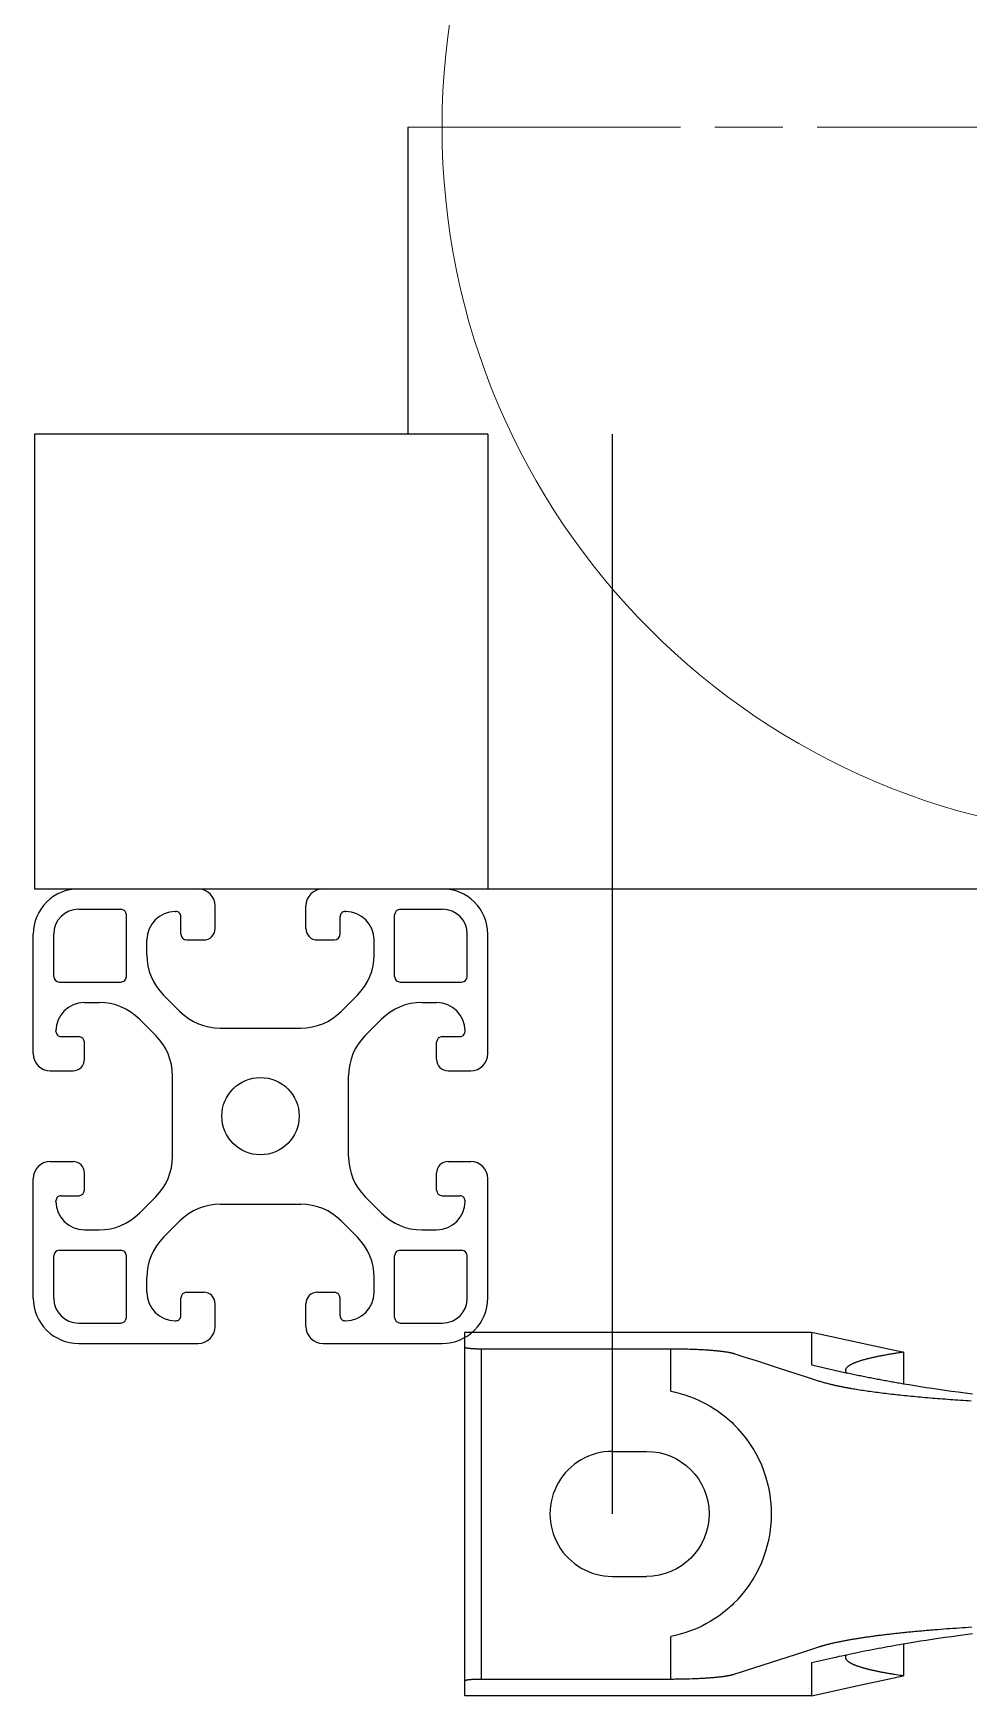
# Model space of a CAD drawing. Header units: millimetres. Extents: x 1269 to 5832, y 527 to 3540.
# Drawn here: x 2502.5 to 2584.8, y 2451.6 to 2597.8 of the extents above; entities that cross this region are included whole.
import ezdxf

# ---------------------------------------------------------------- set-up
doc = ezdxf.new("R2010")
doc.units = ezdxf.units.MM
doc.linetypes.add('ACAD_ISO08W100', pattern=[36, 24, -3, 6, -3])
doc.linetypes.add('phl_thick', pattern=[0])
for name, color, linetype in [('HIDDEN', 7, 'Continuous'), ('Osie', 7, 'ACAD_ISO08W100'), ('projection', 7, 'Continuous'), ('THICK', 7, 'Continuous')]:
    doc.layers.add(name, color=color, linetype=linetype)

msp = doc.modelspace()

# ---------------------------------------------------------------- linework, layer by layer
for p, q in [((2535.478, 2589.553), (2535.478, 2562.553)), ((2535.478, 2589.553), (2535.478, 2562.553)), ((2542.505, 2562.553), (2502.606, 2562.553)), ((2502.606, 2562.553), (2502.606, 2522.553)), ((2542.505, 2562.553), (2542.505, 2522.553)), ((2553.478, 2467.56), (2553.478, 2562.553)), ((2502.606, 2522.553), (2542.505, 2522.553)), ((2535.478, 2522.553), (2663.063, 2522.553))]:
    msp.add_line(p, q)
at = {"lineweight": 9}
msp.add_circle((2600.978, 2589.553), 62.5, dxfattribs=at)
at = {"layer": 'HIDDEN'}
for points in [[(2540.478, 2482.235), (2540.478, 2482.908), (2540.478, 2483.245), (2540.478, 2483.413), (2540.478, 2483.497), (2540.478, 2483.539), (2540.478, 2483.55), (2540.478, 2483.555), (2540.478, 2483.558), (2540.478, 2483.559), (2540.478, 2483.56), (2540.478, 2483.56), (2540.478, 2483.56), (2540.478, 2483.56), (2540.478, 2483.56), (2540.478, 2483.56), (2540.479, 2483.56), (2540.48, 2483.56), (2540.965, 2483.56), (2556.458, 2483.56), (2564.205, 2483.56), (2568.078, 2483.56), (2570.015, 2483.56), (2570.499, 2483.56), (2570.741, 2483.56), (2570.862, 2483.56), (2570.922, 2483.56), (2570.953, 2483.56), (2570.968, 2483.56), (2570.975, 2483.56), (2570.977, 2483.56), (2570.978, 2483.56), (2570.978, 2483.56), (2570.978, 2483.56), (2570.978, 2483.56), (2570.978, 2483.468), (2570.978, 2481.999), (2570.978, 2481.265), (2570.978, 2480.898), (2570.978, 2480.714), (2570.978, 2480.691), (2570.978, 2480.68), (2570.978, 2480.674), (2570.978, 2480.671), (2570.978, 2480.67), (2570.978, 2480.67), (2570.978, 2480.669), (2570.978, 2480.669), (2570.978, 2480.669), (2570.978, 2480.669), (2570.978, 2480.669), (2570.978, 2480.669), (2571.01, 2480.662), (2571.135, 2480.632), (2571.261, 2480.602), (2571.386, 2480.573), (2571.512, 2480.544), (2571.638, 2480.515), (2571.763, 2480.485), (2571.889, 2480.457), (2572.015, 2480.428), (2572.14, 2480.399), (2572.266, 2480.371), (2572.392, 2480.342), (2572.518, 2480.314), (2572.644, 2480.286), (2572.77, 2480.258), (2572.895, 2480.23), (2573.021, 2480.202), (2573.147, 2480.174), (2573.273, 2480.147), (2573.399, 2480.119), (2573.525, 2480.092), (2573.652, 2480.065), (2573.778, 2480.038), (2573.904, 2480.011), (2574.03, 2479.984), (2574.156, 2479.957), (2574.282, 2479.931), (2574.409, 2479.904), (2574.535, 2479.878), (2574.661, 2479.852), (2574.788, 2479.826), (2574.914, 2479.8), (2575.04, 2479.774), (2575.167, 2479.748), (2575.293, 2479.723), (2575.42, 2479.697), (2575.546, 2479.672), (2575.673, 2479.647), (2575.799, 2479.622), (2575.926, 2479.597), (2576.052, 2479.572), (2576.179, 2479.548), (2576.306, 2479.523), (2576.432, 2479.499), (2576.559, 2479.474), (2576.686, 2479.45), (2576.812, 2479.426), (2576.939, 2479.402), (2577.066, 2479.378), (2577.193, 2479.355), (2577.319, 2479.331), (2577.446, 2479.308), (2577.573, 2479.284), (2577.7, 2479.261), (2577.827, 2479.238), (2577.954, 2479.215), (2578.081, 2479.193), (2578.208, 2479.17), (2578.335, 2479.147), (2578.462, 2479.125), (2578.589, 2479.103), (2578.716, 2479.081), (2578.843, 2479.059), (2578.97, 2479.037), (2579.097, 2479.015), (2579.105, 2479.014), (2579.107, 2479.013), (2579.107, 2479.013), (2579.108, 2479.013), (2579.108, 2479.013), (2579.108, 2479.013), (2579.108, 2479.014), (2579.108, 2479.014), (2579.108, 2479.016), (2579.108, 2479.018), (2579.108, 2479.024), (2579.108, 2479.035), (2579.108, 2479.057), (2579.108, 2479.145), (2579.108, 2479.321), (2579.108, 2479.673), (2579.108, 2480.378), (2579.108, 2481.786)], [(2579.108, 2479.013), (2579.582, 2478.933), (2580.072, 2478.852), (2580.576, 2478.771), (2581.093, 2478.69), (2581.622, 2478.609), (2582.163, 2478.529), (2582.723, 2478.448), (2583.303, 2478.367), (2583.902, 2478.287), (2584.52, 2478.206), (2585.156, 2478.127)], [(2553.478, 2462.06), (2556.478, 2462.06), (2556.478, 2462.06)], [(2585.156, 2456.994), (2584.52, 2456.914), (2583.902, 2456.834), (2583.303, 2456.753), (2582.723, 2456.672), (2582.163, 2456.592), (2581.622, 2456.511), (2581.093, 2456.431), (2580.576, 2456.349), (2580.072, 2456.268), (2579.582, 2456.188), (2579.108, 2456.107)]]:
    msp.add_lwpolyline(points, dxfattribs=at)
msp.add_lwpolyline([(2553.432, 2473.06), (2556.478, 2473.06), (2556.478, 2473.06, -0.9999998), (2556.478, 2462.06)], format="xyb", dxfattribs=at)
at = {"layer": 'Osie', "linetype": 'ACAD_ISO08W100', "lineweight": 9}
msp.add_line((2535.478, 2589.553), (2799.528, 2589.553), dxfattribs=at)
at = {"layer": 'projection', "color": 7, "linetype": 'phl_thick'}
for p, q in [((2506.505, 2522.553), (2517.005, 2522.553)), ((2528.005, 2522.553), (2538.505, 2522.553)), ((2506.505, 2520.753), (2510.205, 2520.753)), ((2510.705, 2514.853), (2510.705, 2520.253)), ((2515.005, 2520.553), (2515.055, 2520.553)), ((2518.505, 2519.053), (2518.505, 2521.053)), ((2526.505, 2519.053), (2526.505, 2521.053)), ((2529.955, 2520.553), (2530.005, 2520.553)), ((2534.305, 2514.853), (2534.305, 2520.253)), ((2534.805, 2520.753), (2538.505, 2520.753)), ((2515.505, 2518.553), (2515.505, 2520.103)), ((2529.505, 2518.553), (2529.505, 2520.103)), ((2502.505, 2508.053), (2502.505, 2518.553)), ((2504.305, 2514.853), (2504.305, 2518.553)), ((2512.505, 2516.745), (2512.505, 2518.053)), ((2516.005, 2518.053), (2517.505, 2518.053)), ((2527.505, 2518.053), (2529.005, 2518.053)), ((2532.505, 2516.745), (2532.505, 2518.053)), ((2540.705, 2514.853), (2540.705, 2518.553)), ((2542.505, 2508.053), (2542.505, 2518.553)), ((2504.805, 2514.353), (2510.205, 2514.353)), ((2534.805, 2514.353), (2540.205, 2514.353)), ((2515.412, 2511.767), (2513.97, 2513.21)), ((2529.599, 2511.767), (2531.041, 2513.21)), ((2507.005, 2512.553), (2508.313, 2512.553)), ((2536.698, 2512.553), (2538.005, 2512.553)), ((2504.505, 2510.003), (2504.505, 2510.053)), ((2513.291, 2509.646), (2511.849, 2511.088)), ((2518.948, 2510.303), (2526.063, 2510.303)), ((2531.72, 2509.646), (2533.162, 2511.088)), ((2540.505, 2510.003), (2540.505, 2510.053)), ((2504.955, 2509.553), (2506.505, 2509.553)), ((2507.005, 2507.553), (2507.005, 2509.053)), ((2538.005, 2507.553), (2538.005, 2509.053)), ((2538.505, 2509.553), (2540.055, 2509.553)), ((2504.005, 2506.553), (2506.005, 2506.553)), ((2514.755, 2498.995), (2514.755, 2506.11)), ((2530.255, 2498.995), (2530.255, 2506.11)), ((2539.005, 2506.553), (2541.005, 2506.553)), ((2504.005, 2498.553), (2506.005, 2498.553)), ((2539.005, 2498.553), (2541.005, 2498.553)), ((2502.505, 2486.553), (2502.505, 2497.053)), ((2507.005, 2496.053), (2507.005, 2497.553)), ((2538.005, 2496.053), (2538.005, 2497.553)), ((2542.505, 2486.553), (2542.505, 2497.053)), ((2504.955, 2495.553), (2506.505, 2495.553)), ((2511.849, 2494.017), (2513.291, 2495.46)), ((2533.162, 2494.017), (2531.72, 2495.46)), ((2538.505, 2495.553), (2540.055, 2495.553)), ((2504.505, 2495.053), (2504.505, 2495.103)), ((2518.948, 2494.803), (2526.063, 2494.803)), ((2540.505, 2495.053), (2540.505, 2495.103)), ((2507.005, 2492.553), (2508.313, 2492.553)), ((2513.97, 2491.896), (2515.412, 2493.338)), ((2531.041, 2491.896), (2529.599, 2493.338)), ((2536.698, 2492.553), (2538.005, 2492.553)), ((2504.305, 2486.553), (2504.305, 2490.253)), ((2504.805, 2490.753), (2510.205, 2490.753)), ((2510.705, 2484.853), (2510.705, 2490.253)), ((2534.305, 2484.853), (2534.305, 2490.253)), ((2534.805, 2490.753), (2540.205, 2490.753)), ((2540.705, 2486.553), (2540.705, 2490.253)), ((2512.505, 2487.053), (2512.505, 2488.36)), ((2532.505, 2487.053), (2532.505, 2488.36)), ((2515.505, 2485.003), (2515.505, 2486.553)), ((2516.005, 2487.053), (2517.505, 2487.053)), ((2527.505, 2487.053), (2529.005, 2487.053)), ((2529.505, 2485.003), (2529.505, 2486.553)), ((2518.505, 2484.053), (2518.505, 2486.053)), ((2526.505, 2484.053), (2526.505, 2486.053)), ((2506.505, 2484.353), (2510.205, 2484.353)), ((2515.005, 2484.553), (2515.055, 2484.553)), ((2529.955, 2484.553), (2530.005, 2484.553)), ((2534.805, 2484.353), (2538.505, 2484.353)), ((2506.505, 2482.553), (2517.005, 2482.553)), ((2528.005, 2482.553), (2538.505, 2482.553))]:
    msp.add_line(p, q, dxfattribs=at)
msp.add_circle((2522.505, 2502.553), 3.4, dxfattribs=at)
for centre, radius, start, end in [((2506.505, 2518.553), 4, 90, 180), ((2517.005, 2521.053), 1.5, 0, 90), ((2528.005, 2521.053), 1.5, 90, 180), ((2538.505, 2518.553), 4, 0, 90), ((2506.505, 2518.553), 2.2, 90, 180), ((2510.205, 2520.253), 0.5, 0.00009, 90.00002), ((2515.005, 2518.053), 2.5, 90, 180), ((2515.055, 2520.103), 0.45, 359.9999, 89.99998), ((2529.955, 2520.103), 0.45, 90.00003, 180.0001), ((2530.005, 2518.053), 2.5, 0, 90), ((2534.805, 2520.253), 0.5, 89.99998, 179.99991), ((2538.505, 2518.553), 2.2, 0, 90), ((2517.505, 2519.053), 1, 270, 0), ((2527.505, 2519.053), 1, 180, 270), ((2516.005, 2518.553), 0.5, 180, 270), ((2529.005, 2518.553), 0.5, 270, 0), ((2517.505, 2516.745), 5, 180, 225), ((2527.505, 2516.745), 5, 315, 0), ((2504.805, 2514.853), 0.5, 180, 269.99991), ((2510.205, 2514.853), 0.5, 269.99998, 0), ((2534.805, 2514.853), 0.5, 180, 270.00002), ((2540.205, 2514.853), 0.5, 270.00009, 0), ((2507.005, 2510.053), 2.5, 90, 180), ((2508.313, 2507.553), 5, 45, 90), ((2518.948, 2515.303), 5, 225, 270), ((2526.063, 2515.303), 5, 270, 315), ((2536.698, 2507.553), 5, 90, 135), ((2538.005, 2510.053), 2.5, 0, 90), ((2504.955, 2510.003), 0.45, 180, 270.0001), ((2540.055, 2510.003), 0.45, 269.9999, 0), ((2506.505, 2509.053), 0.5, 0, 90), ((2509.755, 2506.11), 5, 0, 45), ((2535.255, 2506.11), 5, 135, 180), ((2538.505, 2509.053), 0.5, 90, 180), ((2504.005, 2508.053), 1.5, 180, 270), ((2506.005, 2507.553), 1, 270, 0), ((2539.005, 2507.553), 1, 180, 270), ((2541.005, 2508.053), 1.5, 270, 0), ((2504.005, 2497.053), 1.5, 90, 180), ((2506.005, 2497.553), 1, 0, 90), ((2509.755, 2498.995), 5, 315, 0), ((2535.255, 2498.995), 5, 180, 225), ((2539.005, 2497.553), 1, 90, 180), ((2541.005, 2497.053), 1.5, 0, 90), ((2504.955, 2495.103), 0.45, 89.9999, 180), ((2506.505, 2496.053), 0.5, 270, 0), ((2538.505, 2496.053), 0.5, 180, 270), ((2540.055, 2495.103), 0.45, 0, 90.0001), ((2507.005, 2495.053), 2.5, 180, 270), ((2508.313, 2497.553), 5, 270, 315), ((2518.948, 2489.803), 5, 90, 135), ((2526.063, 2489.803), 5, 45, 90), ((2536.698, 2497.553), 5, 225, 270), ((2538.005, 2495.053), 2.5, 270, 0), ((2517.505, 2488.36), 5, 135, 180), ((2527.505, 2488.36), 5, 0, 45), ((2504.805, 2490.253), 0.5, 90.00009, 180), ((2510.205, 2490.253), 0.5, 0, 90.00002), ((2534.805, 2490.253), 0.5, 89.99998, 180), ((2540.205, 2490.253), 0.5, 0, 89.99991), ((2506.505, 2486.553), 4, 180, 270), ((2506.505, 2486.553), 2.2, 180, 270), ((2515.005, 2487.053), 2.5, 180, 270), ((2516.005, 2486.553), 0.5, 90, 180), ((2517.505, 2486.053), 1, 0, 90), ((2527.505, 2486.053), 1, 90, 180), ((2529.005, 2486.553), 0.5, 0, 90), ((2530.005, 2487.053), 2.5, 270, 0), ((2538.505, 2486.553), 2.2, 270, 0), ((2538.505, 2486.553), 4, 270, 0), ((2510.205, 2484.853), 0.5, 269.99998, 359.99991), ((2515.055, 2485.003), 0.45, 270.00003, 0.0001), ((2517.005, 2484.053), 1.5, 270, 0), ((2528.005, 2484.053), 1.5, 180, 270), ((2529.955, 2485.003), 0.45, 179.9999, 269.99998), ((2534.805, 2484.853), 0.5, 180.00009, 270.00002)]:
    msp.add_arc(centre, radius, start, end, dxfattribs=at)
at = {"layer": 'THICK'}
for points in [[(2570.978, 2451.56), (2575.365, 2452.518), (2577.559, 2452.996), (2578.656, 2453.236), (2578.93, 2453.295), (2579.067, 2453.325), (2579.102, 2453.333), (2579.106, 2453.334), (2579.108, 2453.334), (2579.108, 2453.335), (2579.108, 2453.338), (2579.108, 2453.344), (2579.108, 2453.367), (2579.108, 2453.554), (2579.108, 2455.051), (2579.108, 2455.799), (2579.108, 2455.986), (2579.108, 2456.08), (2579.108, 2456.103), (2579.108, 2456.106), (2579.108, 2456.107), (2579.108, 2456.107), (2579.108, 2456.107), (2579.108, 2456.107), (2579.108, 2456.107), (2579.107, 2456.107), (2579.105, 2456.107), (2579.037, 2456.095), (2578.767, 2456.049), (2578.497, 2456.002), (2578.227, 2455.954), (2577.957, 2455.906), (2577.688, 2455.857), (2577.418, 2455.808), (2577.149, 2455.758), (2576.879, 2455.707), (2576.61, 2455.656), (2576.341, 2455.604), (2576.072, 2455.552), (2575.803, 2455.499), (2575.534, 2455.446), (2575.265, 2455.392), (2574.997, 2455.338), (2574.728, 2455.283), (2574.46, 2455.227), (2574.192, 2455.171), (2573.924, 2455.114), (2573.656, 2455.057), (2573.388, 2454.999), (2573.12, 2454.94), (2572.852, 2454.881), (2572.585, 2454.822), (2572.318, 2454.762), (2572.05, 2454.701), (2571.783, 2454.64), (2571.516, 2454.578), (2571.249, 2454.516), (2570.983, 2454.453), (2570.979, 2454.452), (2570.978, 2454.451), (2570.978, 2454.451), (2570.978, 2454.451), (2570.978, 2454.451), (2570.978, 2454.451), (2570.978, 2454.45), (2570.978, 2454.448), (2570.978, 2454.445), (2570.978, 2454.421), (2570.978, 2454.372), (2570.978, 2454.177), (2570.978, 2452.617), (2570.978, 2451.837), (2570.978, 2451.642), (2570.978, 2451.593), (2570.978, 2451.569), (2570.978, 2451.563), (2570.978, 2451.561), (2570.978, 2451.56), (2570.978, 2451.56), (2570.978, 2451.56), (2570.978, 2451.56), (2570.977, 2451.56), (2570.975, 2451.56), (2570.971, 2451.56), (2570.938, 2451.56), (2570.81, 2451.56), (2569.781, 2451.56), (2565.666, 2451.56), (2549.206, 2451.56), (2540.977, 2451.56), (2540.719, 2451.56), (2540.591, 2451.56), (2540.526, 2451.56), (2540.494, 2451.56), (2540.478, 2451.56), (2540.478, 2451.56), (2540.478, 2451.56), (2540.478, 2451.56), (2540.478, 2451.56), (2540.478, 2451.561), (2540.478, 2451.561), (2540.478, 2451.583), (2540.478, 2451.628), (2540.478, 2451.717), (2540.478, 2451.896), (2540.478, 2452.612), (2540.478, 2452.79), (2540.478, 2452.88), (2540.478, 2452.885), (2540.478, 2452.886), (2540.478, 2452.893), (2540.478, 2452.909), (2540.478, 2452.94), (2540.478, 2453.002), (2540.478, 2453.249), (2540.478, 2453.744), (2540.478, 2454.734), (2540.478, 2462.653), (2540.478, 2478.492), (2540.478, 2480.472), (2540.478, 2481.462), (2540.478, 2481.957), (2540.478, 2482.204), (2540.478, 2482.22), (2540.478, 2482.228), (2540.478, 2482.231), (2540.478, 2482.233), (2540.478, 2482.234), (2540.478, 2482.235), (2540.478, 2482.235), (2540.478, 2482.235), (2540.478, 2482.234), (2540.478, 2482.234), (2540.478, 2482.232), (2540.479, 2482.229), (2540.48, 2482.227), (2540.481, 2482.225), (2540.483, 2482.223), (2540.485, 2482.22), (2540.487, 2482.218), (2540.49, 2482.216), (2540.494, 2482.213), (2540.497, 2482.211), (2540.501, 2482.209), (2540.506, 2482.206), (2540.51, 2482.204), (2540.516, 2482.202), (2540.521, 2482.199), (2540.527, 2482.197), (2540.534, 2482.194), (2540.54, 2482.192), (2540.548, 2482.19), (2540.555, 2482.187), (2540.564, 2482.185), (2540.572, 2482.183), (2540.581, 2482.18), (2540.59, 2482.178), (2540.6, 2482.176), (2540.61, 2482.173), (2540.621, 2482.171), (2540.632, 2482.169), (2540.644, 2482.167), (2540.656, 2482.164), (2540.668, 2482.162), (2540.681, 2482.16), (2540.694, 2482.158), (2540.707, 2482.155), (2540.721, 2482.153), (2540.736, 2482.151), (2540.75, 2482.149), (2540.766, 2482.147), (2540.781, 2482.145), (2540.797, 2482.143), (2540.813, 2482.141), (2540.83, 2482.139), (2540.847, 2482.137), (2540.864, 2482.135), (2540.882, 2482.133), (2540.9, 2482.131), (2540.918, 2482.129), (2540.937, 2482.127), (2540.956, 2482.126), (2540.975, 2482.124), (2540.995, 2482.122), (2541.015, 2482.12), (2541.035, 2482.119), (2541.055, 2482.117), (2541.076, 2482.116), (2541.097, 2482.114), (2541.118, 2482.113), (2541.139, 2482.111), (2541.161, 2482.11), (2541.182, 2482.109), (2541.226, 2482.106), (2541.271, 2482.104), (2541.316, 2482.101), (2541.362, 2482.099), (2541.407, 2482.097), (2541.454, 2482.096), (2541.5, 2482.094), (2541.547, 2482.093), (2541.639, 2482.091), (2541.686, 2482.09), (2541.732, 2482.089), (2541.777, 2482.088), (2541.823, 2482.088), (2541.868, 2482.088), (2541.912, 2482.088), (2541.923, 2482.088), (2541.926, 2482.088), (2541.927, 2482.088), (2541.928, 2482.088), (2541.928, 2482.088), (2541.928, 2482.087), (2541.928, 2482.086), (2541.928, 2482.084), (2541.928, 2482.08), (2541.928, 2482.065), (2541.928, 2481.943), (2541.928, 2481.453), (2541.928, 2480.473), (2541.928, 2476.553), (2541.928, 2468.713), (2541.928, 2453.033)], [(2570.978, 2483.56), (2577.884, 2482.053), (2578.747, 2481.865), (2578.963, 2481.818), (2579.071, 2481.794), (2579.098, 2481.788), (2579.105, 2481.787), (2579.107, 2481.787), (2579.107, 2481.786), (2579.108, 2481.786), (2579.107, 2481.786), (2579.1, 2481.785), (2579.075, 2481.782), (2578.972, 2481.767), (2578.87, 2481.752), (2578.769, 2481.738), (2578.669, 2481.723), (2578.57, 2481.708), (2578.471, 2481.693), (2578.374, 2481.678), (2578.277, 2481.663), (2578.181, 2481.648), (2578.087, 2481.632), (2577.993, 2481.617), (2577.9, 2481.602), (2577.808, 2481.586), (2577.717, 2481.57), (2577.626, 2481.555), (2577.537, 2481.539), (2577.449, 2481.523), (2577.362, 2481.507), (2577.275, 2481.491), (2577.19, 2481.475), (2577.106, 2481.459), (2577.023, 2481.443), (2576.94, 2481.427), (2576.859, 2481.411), (2576.779, 2481.394), (2576.7, 2481.378), (2576.622, 2481.362), (2576.544, 2481.345), (2576.468, 2481.329), (2576.393, 2481.312), (2576.319, 2481.295), (2576.247, 2481.279), (2576.175, 2481.262), (2576.104, 2481.245), (2576.035, 2481.228), (2575.966, 2481.211), (2575.899, 2481.194), (2575.832, 2481.177), (2575.767, 2481.16), (2575.703, 2481.143), (2575.64, 2481.126), (2575.578, 2481.108), (2575.518, 2481.091), (2575.458, 2481.074), (2575.4, 2481.056), (2575.342, 2481.039), (2575.286, 2481.022), (2575.231, 2481.004), (2575.177, 2480.987), (2575.125, 2480.969), (2575.073, 2480.951), (2575.023, 2480.934), (2574.974, 2480.916), (2574.926, 2480.898), (2574.879, 2480.881), (2574.833, 2480.863), (2574.789, 2480.845), (2574.745, 2480.827), (2574.703, 2480.81), (2574.662, 2480.792), (2574.623, 2480.774), (2574.584, 2480.756), (2574.547, 2480.738), (2574.51, 2480.72), (2574.475, 2480.702), (2574.442, 2480.684), (2574.409, 2480.666), (2574.378, 2480.648), (2574.347, 2480.63), (2574.318, 2480.612), (2574.291, 2480.594), (2574.264, 2480.576), (2574.238, 2480.558), (2574.214, 2480.54), (2574.191, 2480.522), (2574.169, 2480.504), (2574.149, 2480.486), (2574.129, 2480.468), (2574.111, 2480.45), (2574.094, 2480.432), (2574.078, 2480.414), (2574.063, 2480.396), (2574.049, 2480.378), (2574.037, 2480.36), (2574.026, 2480.342), (2574.016, 2480.324), (2574.007, 2480.306), (2573.999, 2480.288), (2573.993, 2480.27), (2573.988, 2480.252), (2573.983, 2480.234), (2573.98, 2480.216), (2573.979, 2480.198), (2573.978, 2480.18), (2573.978, 2480.162), (2573.98, 2480.144), (2573.983, 2480.125), (2573.987, 2480.107), (2573.992, 2480.089), (2573.999, 2480.071), (2574.006, 2480.053), (2574.015, 2480.035), (2574.025, 2480.016), (2574.036, 2479.998), (2574.048, 2479.98)], [(2541.928, 2482.088), (2551.291, 2482.088), (2555.972, 2482.088), (2558.313, 2482.088), (2558.605, 2482.088), (2558.607, 2482.088), (2558.608, 2482.088), (2558.61, 2482.088), (2558.613, 2482.088), (2558.619, 2482.088), (2558.631, 2482.088), (2558.654, 2482.088), (2558.702, 2482.088), (2558.894, 2482.087), (2559.088, 2482.086), (2559.283, 2482.084), (2559.479, 2482.081), (2559.675, 2482.078), (2559.872, 2482.073), (2560.069, 2482.069), (2560.265, 2482.063), (2560.461, 2482.057), (2560.655, 2482.05), (2560.847, 2482.042), (2560.943, 2482.038), (2561.038, 2482.033), (2561.132, 2482.029), (2561.226, 2482.024), (2561.319, 2482.019), (2561.411, 2482.014), (2561.502, 2482.009), (2561.593, 2482.004), (2561.682, 2481.998), (2561.771, 2481.992), (2561.859, 2481.986), (2561.945, 2481.98), (2562.031, 2481.974), (2562.115, 2481.968), (2562.198, 2481.961), (2562.28, 2481.954), (2562.361, 2481.948), (2562.441, 2481.941), (2562.519, 2481.934), (2562.596, 2481.926), (2562.671, 2481.919), (2562.745, 2481.911), (2562.818, 2481.904), (2562.889, 2481.896), (2562.958, 2481.888), (2563.026, 2481.88), (2563.093, 2481.872), (2563.158, 2481.864), (2563.221, 2481.856), (2563.283, 2481.847), (2563.343, 2481.839), (2563.401, 2481.83), (2563.458, 2481.822), (2563.513, 2481.813), (2563.566, 2481.804), (2563.618, 2481.795), (2563.668, 2481.786), (2563.716, 2481.777), (2563.763, 2481.768), (2563.808, 2481.759), (2563.851, 2481.75), (2563.892, 2481.741), (2563.932, 2481.732), (2563.97, 2481.723), (2564.006, 2481.714), (2564.041, 2481.705), (2564.074, 2481.695), (2564.105, 2481.686), (2564.135, 2481.677), (2564.139, 2481.676), (2564.139, 2481.676), (2564.14, 2481.676), (2564.141, 2481.675), (2564.145, 2481.674), (2564.153, 2481.671), (2564.186, 2481.661), (2564.253, 2481.639), (2564.518, 2481.554), (2565.048, 2481.383), (2566.109, 2481.041), (2568.231, 2480.358), (2570.352, 2479.674), (2571.413, 2479.333), (2571.678, 2479.247), (2571.695, 2479.242), (2571.699, 2479.241), (2571.704, 2479.239), (2571.713, 2479.236), (2571.752, 2479.224), (2571.83, 2479.199), (2571.911, 2479.175), (2571.994, 2479.15), (2572.08, 2479.126), (2572.167, 2479.101), (2572.257, 2479.077), (2572.349, 2479.053), (2572.443, 2479.028), (2572.539, 2479.004), (2572.588, 2478.992), (2572.638, 2478.979), (2572.688, 2478.967), (2572.738, 2478.955), (2572.79, 2478.943), (2572.842, 2478.931), (2572.894, 2478.919), (2572.947, 2478.907), (2573, 2478.895), (2573.055, 2478.882), (2573.109, 2478.87), (2573.164, 2478.858), (2573.22, 2478.846), (2573.277, 2478.834), (2573.334, 2478.822), (2573.391, 2478.81), (2573.449, 2478.798), (2573.508, 2478.786), (2573.567, 2478.774), (2573.627, 2478.762), (2573.687, 2478.75), (2573.748, 2478.738), (2573.809, 2478.726), (2573.871, 2478.714), (2573.934, 2478.703), (2573.997, 2478.691), (2574.061, 2478.679), (2574.125, 2478.667), (2574.19, 2478.655), (2574.255, 2478.643), (2574.321, 2478.632), (2574.388, 2478.62), (2574.455, 2478.608), (2574.522, 2478.596), (2574.659, 2478.573), (2574.799, 2478.55), (2574.94, 2478.526), (2575.084, 2478.503), (2575.23, 2478.48), (2575.378, 2478.457), (2575.528, 2478.434), (2575.681, 2478.412), (2575.835, 2478.389), (2575.992, 2478.367), (2576.151, 2478.344), (2576.313, 2478.322), (2576.476, 2478.3), (2576.641, 2478.278), (2576.809, 2478.256), (2576.979, 2478.234), (2577.151, 2478.212), (2577.325, 2478.191), (2577.501, 2478.169), (2577.679, 2478.148), (2577.859, 2478.127), (2578.041, 2478.106), (2578.225, 2478.085), (2578.411, 2478.064), (2578.599, 2478.044), (2578.789, 2478.023), (2578.981, 2478.003), (2579.175, 2477.983), (2579.371, 2477.963), (2579.568, 2477.944), (2579.768, 2477.924), (2579.969, 2477.905), (2580.172, 2477.886), (2580.377, 2477.867), (2580.584, 2477.848), (2580.792, 2477.829), (2581.002, 2477.811), (2581.214, 2477.792), (2581.427, 2477.774), (2581.642, 2477.756), (2581.859, 2477.739), (2582.077, 2477.721), (2582.297, 2477.704), (2582.518, 2477.687), (2582.741, 2477.67), (2582.966, 2477.653), (2583.192, 2477.637), (2583.419, 2477.621), (2583.647, 2477.605), (2583.877, 2477.589), (2584.109, 2477.573), (2584.341, 2477.558), (2584.575, 2477.543), (2584.81, 2477.528), (2585.047, 2477.513)], [(2558.608, 2478.352), (2558.608, 2482.088)], [(2558.608, 2478.352), (2559.023, 2478.262), (2559.439, 2478.154), (2559.852, 2478.03), (2560.259, 2477.89), (2560.655, 2477.736), (2561.038, 2477.571), (2561.405, 2477.395), (2561.755, 2477.212), (2562.085, 2477.024), (2562.393, 2476.835), (2562.678, 2476.647), (2562.941, 2476.461), (2563.191, 2476.274), (2563.425, 2476.089), (2563.639, 2475.91), (2563.831, 2475.741), (2563.999, 2475.588), (2564.139, 2475.454)], [(2564.139, 2459.667), (2563.999, 2459.533), (2563.831, 2459.379), (2563.639, 2459.211), (2563.425, 2459.032), (2563.191, 2458.847), (2562.941, 2458.66), (2562.678, 2458.474), (2562.393, 2458.286), (2562.085, 2458.097), (2561.755, 2457.909), (2561.405, 2457.726), (2561.038, 2457.55), (2560.655, 2457.384), (2560.259, 2457.231), (2559.852, 2457.091), (2559.439, 2456.967), (2559.023, 2456.859), (2558.608, 2456.768)], [(2540.478, 2452.886), (2540.478, 2452.889), (2540.479, 2452.892), (2540.481, 2452.895), (2540.483, 2452.898), (2540.485, 2452.901), (2540.489, 2452.904), (2540.493, 2452.907), (2540.497, 2452.91), (2540.503, 2452.913), (2540.508, 2452.916), (2540.515, 2452.919), (2540.522, 2452.922), (2540.53, 2452.925), (2540.538, 2452.928), (2540.547, 2452.931), (2540.557, 2452.934), (2540.567, 2452.937), (2540.578, 2452.939), (2540.589, 2452.942), (2540.601, 2452.945), (2540.614, 2452.948), (2540.627, 2452.951), (2540.655, 2452.956), (2540.685, 2452.962), (2540.718, 2452.967), (2540.752, 2452.972), (2540.788, 2452.977), (2540.826, 2452.981), (2540.865, 2452.986), (2540.906, 2452.99), (2540.949, 2452.994), (2540.994, 2452.998), (2541.04, 2453.002), (2541.088, 2453.006), (2541.138, 2453.009), (2541.19, 2453.012), (2541.243, 2453.015), (2541.297, 2453.018), (2541.352, 2453.021), (2541.409, 2453.023), (2541.466, 2453.025), (2541.524, 2453.027), (2541.583, 2453.029), (2541.701, 2453.031), (2541.82, 2453.033), (2541.879, 2453.033), (2541.909, 2453.033), (2541.924, 2453.033), (2541.927, 2453.033), (2541.928, 2453.033), (2541.929, 2453.033), (2541.93, 2453.033), (2541.933, 2453.033), (2541.943, 2453.033), (2541.965, 2453.033), (2542.052, 2453.033), (2543.437, 2453.033), (2548.979, 2453.033), (2554.521, 2453.033), (2557.292, 2453.033), (2557.985, 2453.033), (2558.331, 2453.033), (2558.505, 2453.033), (2558.591, 2453.033), (2558.602, 2453.033), (2558.607, 2453.033), (2558.609, 2453.033), (2558.616, 2453.033), (2558.63, 2453.033), (2558.743, 2453.033), (2558.857, 2453.033), (2558.971, 2453.034), (2559.086, 2453.035), (2559.317, 2453.037), (2559.549, 2453.041), (2559.782, 2453.045), (2560.015, 2453.051), (2560.248, 2453.057), (2560.479, 2453.064), (2560.594, 2453.069), (2560.709, 2453.073), (2560.822, 2453.078), (2560.936, 2453.082), (2561.048, 2453.088), (2561.159, 2453.093), (2561.27, 2453.099), (2561.379, 2453.105), (2561.488, 2453.111), (2561.595, 2453.117), (2561.701, 2453.124), (2561.806, 2453.131), (2561.909, 2453.138), (2562.011, 2453.145), (2562.111, 2453.153), (2562.209, 2453.16), (2562.306, 2453.168), (2562.401, 2453.176), (2562.494, 2453.185), (2562.586, 2453.193), (2562.675, 2453.202), (2562.762, 2453.211), (2562.848, 2453.22), (2562.931, 2453.229), (2563.012, 2453.239), (2563.091, 2453.248), (2563.168, 2453.258), (2563.205, 2453.263), (2563.242, 2453.268), (2563.278, 2453.273), (2563.314, 2453.278), (2563.35, 2453.283), (2563.384, 2453.288), (2563.418, 2453.293), (2563.452, 2453.298), (2563.485, 2453.303), (2563.517, 2453.308), (2563.549, 2453.314), (2563.58, 2453.319), (2563.61, 2453.324), (2563.64, 2453.329), (2563.67, 2453.334), (2563.698, 2453.34), (2563.727, 2453.345), (2563.754, 2453.35), (2563.781, 2453.356), (2563.807, 2453.361), (2563.833, 2453.366), (2563.858, 2453.372), (2563.883, 2453.377), (2563.907, 2453.383), (2563.93, 2453.388), (2563.953, 2453.393), (2563.975, 2453.399), (2563.997, 2453.404), (2564.018, 2453.41), (2564.038, 2453.415), (2564.058, 2453.421), (2564.077, 2453.426), (2564.096, 2453.431), (2564.114, 2453.437), (2564.131, 2453.442), (2564.136, 2453.444), (2564.138, 2453.444), (2564.139, 2453.445), (2564.14, 2453.445), (2564.142, 2453.446), (2564.181, 2453.458), (2564.338, 2453.509), (2564.652, 2453.61), (2565.28, 2453.812), (2570.304, 2455.431), (2571.559, 2455.835), (2571.638, 2455.86), (2571.677, 2455.873), (2571.697, 2455.879), (2571.719, 2455.886), (2571.765, 2455.901), (2571.811, 2455.915), (2571.858, 2455.93), (2571.906, 2455.944), (2571.954, 2455.959), (2572.004, 2455.973), (2572.054, 2455.987), (2572.105, 2456.002), (2572.156, 2456.016), (2572.209, 2456.031), (2572.262, 2456.045), (2572.316, 2456.059), (2572.371, 2456.074), (2572.426, 2456.088), (2572.483, 2456.103), (2572.54, 2456.117), (2572.598, 2456.131), (2572.656, 2456.146), (2572.716, 2456.16), (2572.776, 2456.174), (2572.837, 2456.189), (2572.899, 2456.203), (2572.962, 2456.217), (2573.025, 2456.232), (2573.089, 2456.246), (2573.154, 2456.26), (2573.22, 2456.274), (2573.287, 2456.289), (2573.354, 2456.303), (2573.422, 2456.317), (2573.491, 2456.331), (2573.561, 2456.345), (2573.632, 2456.359), (2573.703, 2456.373), (2573.775, 2456.388), (2573.848, 2456.402), (2573.922, 2456.416), (2573.996, 2456.43), (2574.072, 2456.444), (2574.148, 2456.458), (2574.225, 2456.472), (2574.302, 2456.486), (2574.381, 2456.5), (2574.46, 2456.513), (2574.54, 2456.527), (2574.621, 2456.541), (2574.702, 2456.555), (2574.785, 2456.569), (2574.868, 2456.582), (2574.952, 2456.596), (2575.037, 2456.61), (2575.122, 2456.623), (2575.209, 2456.637), (2575.296, 2456.651), (2575.384, 2456.664), (2575.472, 2456.678), (2575.562, 2456.691), (2575.652, 2456.705), (2575.743, 2456.718), (2575.835, 2456.731), (2575.927, 2456.745), (2576.02, 2456.758), (2576.114, 2456.771), (2576.209, 2456.785), (2576.305, 2456.798), (2576.401, 2456.811), (2576.498, 2456.824), (2576.596, 2456.837), (2576.695, 2456.85), (2576.794, 2456.863), (2576.894, 2456.876), (2576.995, 2456.889), (2577.096, 2456.902), (2577.199, 2456.914), (2577.302, 2456.927), (2577.405, 2456.94), (2577.51, 2456.952), (2577.615, 2456.965), (2577.721, 2456.978), (2577.827, 2456.99), (2577.935, 2457.003), (2578.043, 2457.015), (2578.152, 2457.027), (2578.261, 2457.04), (2578.371, 2457.052), (2578.482, 2457.064), (2578.594, 2457.076), (2578.706, 2457.088), (2578.819, 2457.1), (2578.933, 2457.112), (2579.047, 2457.124), (2579.162, 2457.136), (2579.277, 2457.148), (2579.394, 2457.16), (2579.511, 2457.171), (2579.628, 2457.183), (2579.747, 2457.194), (2579.866, 2457.206), (2579.985, 2457.217), (2580.105, 2457.229), (2580.226, 2457.24), (2580.348, 2457.251), (2580.47, 2457.263), (2580.593, 2457.274), (2580.716, 2457.285), (2580.84, 2457.296), (2580.965, 2457.307), (2581.09, 2457.318), (2581.215, 2457.328), (2581.342, 2457.339), (2581.469, 2457.35), (2581.596, 2457.36), (2581.724, 2457.371), (2581.853, 2457.381), (2581.982, 2457.392), (2582.112, 2457.402), (2582.373, 2457.423), (2582.637, 2457.443), (2582.902, 2457.463), (2583.17, 2457.482), (2583.44, 2457.501), (2583.711, 2457.52), (2583.985, 2457.539), (2584.26, 2457.557), (2584.538, 2457.576), (2584.817, 2457.593), (2585.098, 2457.611)], [(2558.608, 2453.033), (2558.608, 2456.768)], [(2574.048, 2455.141), (2574.038, 2455.126), (2574.029, 2455.111), (2574.02, 2455.096), (2574.012, 2455.081), (2574.005, 2455.066), (2573.999, 2455.051), (2573.994, 2455.036), (2573.989, 2455.021), (2573.985, 2455.006), (2573.982, 2454.991), (2573.98, 2454.976), (2573.978, 2454.961), (2573.978, 2454.946), (2573.978, 2454.931), (2573.979, 2454.916), (2573.981, 2454.902), (2573.983, 2454.887), (2573.987, 2454.872), (2573.991, 2454.857), (2573.996, 2454.843), (2574.001, 2454.828), (2574.008, 2454.813), (2574.015, 2454.798), (2574.023, 2454.783), (2574.032, 2454.768), (2574.042, 2454.754), (2574.052, 2454.739), (2574.064, 2454.724), (2574.076, 2454.709), (2574.089, 2454.694), (2574.102, 2454.679), (2574.117, 2454.665), (2574.132, 2454.65), (2574.148, 2454.635), (2574.165, 2454.62), (2574.183, 2454.605), (2574.201, 2454.59), (2574.221, 2454.575), (2574.241, 2454.561), (2574.262, 2454.546), (2574.283, 2454.531), (2574.306, 2454.516), (2574.329, 2454.501), (2574.353, 2454.486), (2574.378, 2454.472), (2574.404, 2454.457), (2574.431, 2454.442), (2574.458, 2454.427), (2574.486, 2454.413), (2574.515, 2454.398), (2574.545, 2454.383), (2574.576, 2454.368), (2574.607, 2454.354), (2574.64, 2454.339), (2574.673, 2454.324), (2574.706, 2454.31), (2574.741, 2454.295), (2574.777, 2454.28), (2574.813, 2454.266), (2574.85, 2454.251), (2574.888, 2454.236), (2574.926, 2454.222), (2574.966, 2454.207), (2575.006, 2454.193), (2575.047, 2454.178), (2575.089, 2454.164), (2575.131, 2454.149), (2575.175, 2454.135), (2575.219, 2454.12), (2575.264, 2454.106), (2575.31, 2454.092), (2575.356, 2454.077), (2575.403, 2454.063), (2575.451, 2454.049), (2575.5, 2454.035), (2575.55, 2454.02), (2575.6, 2454.006), (2575.651, 2453.992), (2575.703, 2453.978), (2575.756, 2453.964), (2575.809, 2453.95), (2575.863, 2453.936), (2575.918, 2453.922), (2575.974, 2453.908), (2576.03, 2453.894), (2576.088, 2453.88), (2576.145, 2453.866), (2576.204, 2453.852), (2576.263, 2453.838), (2576.323, 2453.824), (2576.384, 2453.811), (2576.446, 2453.797), (2576.508, 2453.783), (2576.571, 2453.77), (2576.635, 2453.756), (2576.699, 2453.743), (2576.764, 2453.729), (2576.83, 2453.716), (2576.896, 2453.702), (2576.963, 2453.689), (2577.031, 2453.676), (2577.1, 2453.662), (2577.169, 2453.649), (2577.239, 2453.636), (2577.309, 2453.623), (2577.381, 2453.61), (2577.453, 2453.597), (2577.525, 2453.584), (2577.598, 2453.571), (2577.672, 2453.558), (2577.747, 2453.545), (2577.822, 2453.532), (2577.898, 2453.519), (2577.974, 2453.507), (2578.051, 2453.494), (2578.129, 2453.481), (2578.207, 2453.469), (2578.286, 2453.456), (2578.446, 2453.431), (2578.608, 2453.407), (2578.772, 2453.382), (2578.939, 2453.358), (2579.108, 2453.334)]]:
    msp.add_lwpolyline(points, dxfattribs=at)
msp.add_lwpolyline([(2553.478, 2473.06, 1.0000002), (2553.478, 2462.06)], format="xyb", dxfattribs=at)
msp.add_ellipse((2556.478, 2467.56), major_axis=(-11, 0), ratio=1, start_param=2.3412869, end_param=3.9418984, dxfattribs=at)

doc.saveas('drawing.dxf')
